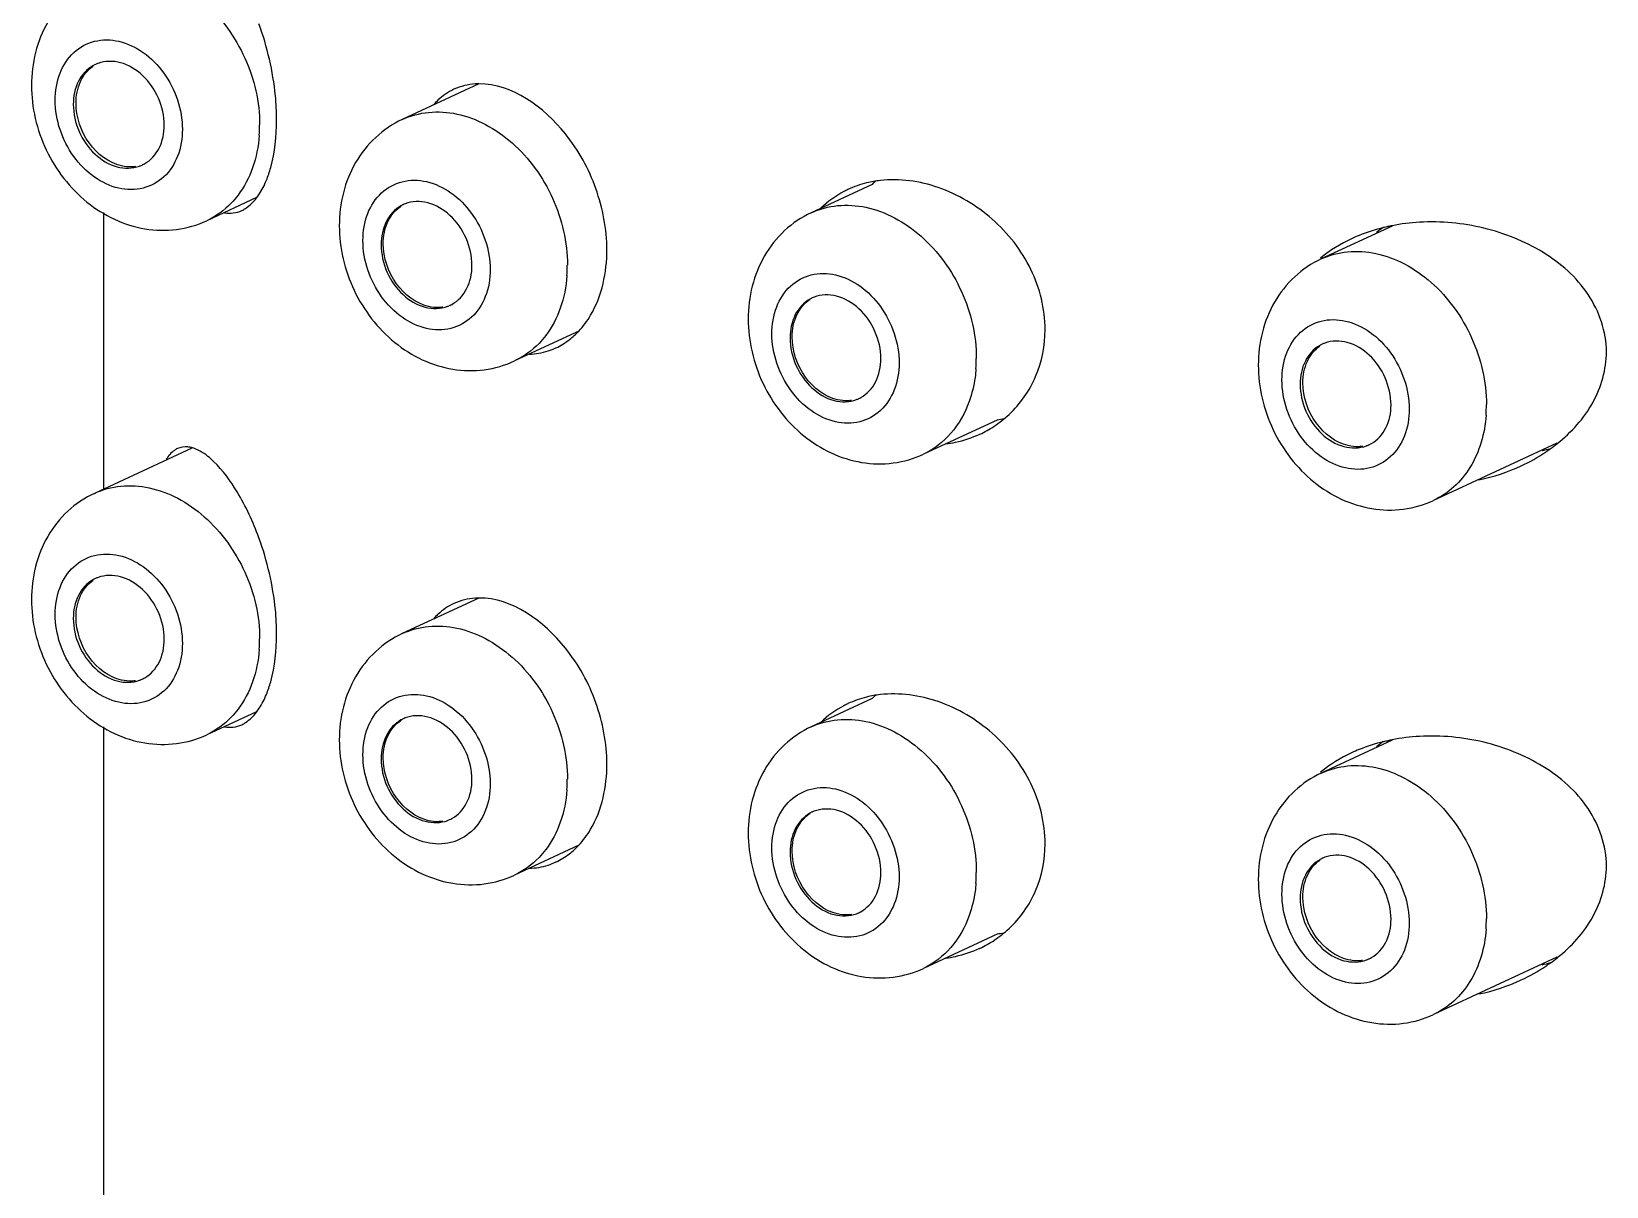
# Model space of a CAD drawing. Header units: millimetres. Extents: x 0 to 841, y 0 to 594.
# Drawn here: x 576.24 to 590.44, y 266.24 to 276.65 of the extents above; entities that cross this region are included whole.
import ezdxf

# ---------------------------------------------------------------- set-up
doc = ezdxf.new("R2010")
doc.units = ezdxf.units.MM
doc.header["$LTSCALE"] = 46.255
doc.layers.add('00_COMPONENTI', color=7, linetype='CONTINUOUS')

msp = doc.modelspace()

# ---------------------------------------------------------------- linework, layer by layer
at = {"layer": '00_COMPONENTI', "color": 7, "linetype": 'Continuous'}
for p, q in [((580.275, 276.18), (579.584, 275.859)), ((578.27, 275.155), (577.822, 274.947)), ((583.82, 275.274), (583.27, 275.019)), ((576.895, 272.53), (576.895, 275.02)), ((588.507, 274.899), (587.868, 274.602)), ((581.175, 273.952), (580.596, 273.683)), ((584.952, 273.154), (584.282, 272.842)), ((577.687, 272.898), (576.81, 272.49)), ((589.992, 272.943), (588.88, 272.426)), ((580.275, 271.547), (579.584, 271.226)), ((583.82, 270.641), (583.27, 270.386)), ((578.27, 270.522), (577.822, 270.314)), ((576.895, 152.35), (576.895, 270.387)), ((588.507, 270.266), (587.868, 269.969)), ((581.175, 269.319), (580.596, 269.05)), ((584.952, 268.521), (584.282, 268.209)), ((589.992, 268.31), (588.88, 267.793))]:
    msp.add_line(p, q, dxfattribs=at)
for centre, radius, start, end in [((576.945, 276.082), 0.301, 117.7027, 119.8159), ((576.944, 276.084), 0.299, 114.9572, 117.7029), ((576.944, 276.085), 0.298, 109.9379, 114.9502), ((580.28, 275.591), 0.589, 90.4786, 93.501), ((580.329, 275.585), 0.616, 133.3532, 138.8475), ((577.114, 275.72), 0.299, 290.0984, 291.9312), ((577.114, 275.718), 0.297, 291.9324, 294.955), ((577.114, 275.719), 0.298, 294.9559, 296.494), ((577.113, 275.721), 0.3, 296.4969, 300.0023), ((584.006, 274.322), 0.994, 96.482, 103.7043), ((584.432, 274.648), 0.876, 131.6273, 134.381), ((583.97, 274.434), 0.875, 117.5508, 134.3926), ((583.975, 274.423), 0.887, 114.9343, 117.5161), ((579.719, 274.819), 0.3, 117.0299, 119.1761), ((579.718, 274.82), 0.299, 114.9563, 117.0295), ((579.718, 274.821), 0.298, 111.106, 114.9535), ((589.189, 273.859), 1.279, 126.5389, 129.9568), ((588.834, 273.233), 1.7, 102.3942, 103.7474), ((588.84, 273.206), 1.728, 101.1425, 102.3944), ((588.857, 273.111), 1.825, 93.2234, 101.0825), ((588.766, 273.441), 1.482, 112.0209, 114.929), ((579.888, 274.454), 0.298, 290.7433, 293.2392), ((579.889, 274.454), 0.297, 293.2416, 294.9558), ((579.888, 274.455), 0.299, 294.9592, 298.8315), ((583.405, 273.978), 0.3, 117.0299, 119.1761), ((583.405, 273.98), 0.299, 114.9563, 117.0295), ((583.404, 273.981), 0.298, 111.106, 114.9535), ((580.712, 274.355), 0.611, 271.6099, 287.7987), ((580.711, 274.356), 0.612, 287.8915, 294.9469), ((588.004, 273.562), 0.301, 117.7027, 119.8159), ((588.003, 273.563), 0.299, 114.9572, 117.7029), ((588.002, 273.564), 0.298, 109.9379, 114.9502), ((583.574, 273.614), 0.298, 290.7433, 293.2392), ((583.575, 273.613), 0.297, 293.2416, 294.9558), ((583.574, 273.615), 0.299, 294.9592, 298.8315), ((584.365, 273.94), 1.01, 303.24, 312.9934), ((584.814, 274.22), 1.075, 277.0659, 280.4999), ((584.355, 273.963), 1.035, 282.0519, 294.8899), ((584.362, 273.945), 1.017, 294.9355, 303.2231), ((584.351, 273.98), 1.053, 277.1486, 282.0514), ((588.172, 273.199), 0.299, 290.0984, 291.9312), ((588.173, 273.197), 0.297, 291.9324, 294.955), ((588.172, 273.198), 0.298, 294.9559, 296.494), ((588.171, 273.2), 0.3, 296.4969, 300.0023), ((589.435, 274.779), 1.95, 282.5397, 284.9306), ((589.026, 274.158), 1.558, 303.7321, 305.5823), ((589.055, 274.118), 1.509, 305.5761, 308.6022), ((588.976, 274.237), 1.652, 294.8773, 303.6652), ((576.945, 271.449), 0.301, 117.7027, 119.8159), ((576.944, 271.451), 0.299, 114.9572, 117.7029), ((576.944, 271.452), 0.298, 109.9379, 114.9502), ((580.28, 270.958), 0.589, 90.4786, 93.501), ((580.329, 270.952), 0.616, 133.3532, 138.8475), ((577.114, 271.086), 0.299, 290.0984, 291.9312), ((577.114, 271.085), 0.297, 291.9324, 294.955), ((577.114, 271.086), 0.298, 294.9559, 296.494), ((577.113, 271.088), 0.3, 296.4969, 300.0023), ((584.006, 269.689), 0.994, 96.482, 103.7043), ((584.432, 270.015), 0.876, 131.6273, 134.381), ((579.718, 270.187), 0.299, 114.9563, 117.0295), ((579.718, 270.188), 0.298, 111.106, 114.9535), ((583.97, 269.801), 0.875, 117.5508, 134.3926), ((583.975, 269.79), 0.887, 114.9343, 117.5161), ((579.719, 270.186), 0.3, 117.0299, 119.1761), ((588.766, 268.808), 1.482, 112.0209, 114.929), ((589.189, 269.226), 1.279, 126.5389, 129.9568), ((588.834, 268.6), 1.7, 102.3942, 103.7474), ((588.84, 268.573), 1.728, 101.1425, 102.3944), ((588.857, 268.478), 1.825, 93.2234, 101.0825), ((583.405, 269.345), 0.3, 117.0299, 119.1761), ((583.405, 269.347), 0.299, 114.9563, 117.0295), ((583.404, 269.348), 0.298, 111.106, 114.9535), ((579.888, 269.821), 0.298, 290.7433, 293.2392), ((579.889, 269.821), 0.297, 293.2416, 294.9558), ((579.888, 269.822), 0.299, 294.9592, 298.8315), ((588.004, 268.928), 0.301, 117.7027, 119.8159), ((588.003, 268.93), 0.299, 114.9572, 117.7029), ((588.002, 268.931), 0.298, 109.9379, 114.9502), ((580.712, 269.722), 0.611, 271.6099, 287.7987), ((580.711, 269.723), 0.612, 287.8915, 294.9469), ((583.574, 268.981), 0.298, 290.7433, 293.2392), ((583.575, 268.98), 0.297, 293.2416, 294.9558), ((583.574, 268.982), 0.299, 294.9592, 298.8315), ((584.365, 269.307), 1.01, 303.24, 312.9934), ((584.814, 269.587), 1.075, 277.0659, 280.4999), ((584.355, 269.33), 1.035, 282.0519, 294.8899), ((584.362, 269.312), 1.017, 294.9355, 303.2231), ((584.351, 269.347), 1.053, 277.1486, 282.0514), ((588.172, 268.566), 0.299, 290.0984, 291.9312), ((588.173, 268.564), 0.297, 291.9324, 294.955), ((588.172, 268.565), 0.298, 294.9559, 296.494), ((588.171, 268.567), 0.3, 296.4969, 300.0023), ((588.976, 269.604), 1.652, 294.8773, 303.6652), ((589.435, 270.146), 1.95, 282.5397, 284.9306), ((589.026, 269.525), 1.558, 303.7321, 305.5823), ((589.055, 269.485), 1.509, 305.5761, 308.6022)]:
    msp.add_arc(centre, radius, start, end, dxfattribs=at)
at = {"layer": '00_COMPONENTI', "color": 9, "linetype": 'Continuous'}
for centre in [(577.022, 275.811), (579.796, 274.546), (583.483, 273.706), (588.081, 273.29), (577.022, 271.178), (579.796, 269.913), (583.483, 269.073), (588.081, 268.657)]:
    msp.add_arc(centre, 1.276, 355.7605, 0.018, dxfattribs=at)
for points, knots in [([(576.81, 277.123), (576.884, 277.158), (577.05, 277.202), (577.312, 277.184), (577.571, 277.086), (577.897, 276.857), (578.202, 276.431), (578.299, 276.017), (578.299, 275.811)], [0, 0, 0, 0, 0.10682, 0.218173, 0.336948, 0.463716, 0.73221, 1, 1, 1, 1]), ([(576.456, 276.032), (576.456, 276.115), (576.481, 276.274), (576.607, 276.473), (576.808, 276.583), (577.041, 276.578), (577.263, 276.471), (577.509, 276.221), (577.602, 275.949), (577.602, 275.771)], [0, 0, 0, 0, 0.127449, 0.2429, 0.352014, 0.465114, 0.589492, 0.725037, 1, 1, 1, 1]), ([(577.602, 275.771), (577.602, 275.689), (577.577, 275.529), (577.451, 275.331), (577.25, 275.221), (577.017, 275.225), (576.795, 275.333), (576.549, 275.582), (576.456, 275.855), (576.456, 276.032)], [0, 0, 0, 0, 0.127449, 0.2429, 0.352014, 0.465114, 0.589492, 0.725037, 1, 1, 1, 1]), ([(579.584, 275.859), (579.658, 275.893), (579.824, 275.938), (580.086, 275.92), (580.345, 275.822), (580.671, 275.593), (580.977, 275.167), (581.073, 274.752), (581.073, 274.547)], [0, 0, 0, 0, 0.10682, 0.218173, 0.336948, 0.463716, 0.73221, 1, 1, 1, 1]), ([(578.295, 275.716), (578.288, 275.617), (578.25, 275.426), (578.16, 275.252), (578.104, 275.178)], [0, 0, 0, 0, 0.517694, 1, 1, 1, 1]), ([(579.23, 274.768), (579.23, 274.851), (579.255, 275.01), (579.382, 275.208), (579.582, 275.318), (579.815, 275.314), (580.037, 275.206), (580.283, 274.957), (580.377, 274.685), (580.377, 274.507)], [0, 0, 0, 0, 0.127449, 0.2429, 0.352014, 0.465114, 0.589492, 0.725037, 1, 1, 1, 1]), ([(578.104, 275.178), (578.085, 275.153), (578.006, 275.059), (577.904, 274.985), (577.822, 274.947)], [0, 0, 0, 0, 0.256045, 1, 1, 1, 1]), ([(583.27, 275.019), (583.345, 275.053), (583.51, 275.097), (583.772, 275.079), (584.032, 274.981), (584.357, 274.752), (584.663, 274.326), (584.759, 273.912), (584.759, 273.706)], [0, 0, 0, 0, 0.10682, 0.218173, 0.336948, 0.463716, 0.73221, 1, 1, 1, 1]), ([(580.377, 274.507), (580.377, 274.424), (580.351, 274.265), (580.225, 274.066), (580.024, 273.957), (579.792, 273.961), (579.569, 274.069), (579.323, 274.318), (579.23, 274.59), (579.23, 274.768)], [0, 0, 0, 0, 0.127449, 0.2429, 0.352014, 0.465114, 0.589492, 0.725037, 1, 1, 1, 1]), ([(587.868, 274.602), (587.943, 274.637), (588.108, 274.681), (588.37, 274.663), (588.63, 274.565), (588.955, 274.336), (589.261, 273.91), (589.357, 273.496), (589.357, 273.29)], [0, 0, 0, 0, 0.10682, 0.218173, 0.336948, 0.463716, 0.73221, 1, 1, 1, 1]), ([(581.069, 274.452), (581.062, 274.353), (581.025, 274.161), (580.934, 273.987), (580.878, 273.913)], [0, 0, 0, 0, 0.517694, 1, 1, 1, 1]), ([(582.916, 273.928), (582.916, 274.01), (582.941, 274.169), (583.068, 274.368), (583.268, 274.478), (583.501, 274.474), (583.724, 274.366), (583.969, 274.117), (584.063, 273.844), (584.063, 273.666)], [0, 0, 0, 0, 0.127449, 0.2429, 0.352014, 0.465114, 0.589492, 0.725037, 1, 1, 1, 1]), ([(587.514, 273.512), (587.514, 273.594), (587.539, 273.753), (587.666, 273.952), (587.866, 274.062), (588.099, 274.057), (588.322, 273.95), (588.567, 273.7), (588.661, 273.428), (588.661, 273.25)], [0, 0, 0, 0, 0.127449, 0.2429, 0.352014, 0.465114, 0.589492, 0.725037, 1, 1, 1, 1]), ([(580.878, 273.913), (580.859, 273.888), (580.78, 273.795), (580.678, 273.721), (580.596, 273.683)], [0, 0, 0, 0, 0.256045, 1, 1, 1, 1]), ([(584.063, 273.666), (584.063, 273.584), (584.037, 273.425), (583.911, 273.226), (583.711, 273.116), (583.478, 273.12), (583.255, 273.228), (583.01, 273.478), (582.916, 273.75), (582.916, 273.928)], [0, 0, 0, 0, 0.127449, 0.2429, 0.352014, 0.465114, 0.589492, 0.725037, 1, 1, 1, 1]), ([(584.756, 273.612), (584.754, 273.586), (584.743, 273.487), (584.72, 273.389), (584.695, 273.319)], [0, 0, 0, 0, 0.256127, 1, 1, 1, 1]), ([(588.661, 273.25), (588.661, 273.168), (588.636, 273.009), (588.509, 272.81), (588.309, 272.7), (588.076, 272.704), (587.853, 272.812), (587.608, 273.061), (587.514, 273.334), (587.514, 273.512)], [0, 0, 0, 0, 0.127449, 0.2429, 0.352014, 0.465114, 0.589492, 0.725037, 1, 1, 1, 1]), ([(584.695, 273.319), (584.658, 273.215), (584.552, 273.022), (584.376, 272.886), (584.282, 272.842)], [0, 0, 0, 0, 0.515584, 1, 1, 1, 1]), ([(589.354, 273.195), (589.342, 273.031), (589.274, 272.788), (589.073, 272.542), (588.947, 272.457), (588.88, 272.426)], [0, 0, 0, 0, 0.523957, 0.766012, 1, 1, 1, 1]), ([(576.81, 272.49), (576.884, 272.525), (577.05, 272.569), (577.312, 272.551), (577.571, 272.453), (577.897, 272.224), (578.202, 271.798), (578.299, 271.384), (578.299, 271.178)], [0, 0, 0, 0, 0.10682, 0.218173, 0.336948, 0.463716, 0.73221, 1, 1, 1, 1]), ([(576.456, 271.399), (576.456, 271.482), (576.481, 271.641), (576.607, 271.84), (576.808, 271.95), (577.041, 271.945), (577.263, 271.837), (577.509, 271.588), (577.602, 271.316), (577.602, 271.138)], [0, 0, 0, 0, 0.127449, 0.2429, 0.352014, 0.465114, 0.589492, 0.725037, 1, 1, 1, 1]), ([(577.602, 271.138), (577.602, 271.056), (577.577, 270.896), (577.451, 270.698), (577.25, 270.588), (577.017, 270.592), (576.795, 270.7), (576.549, 270.949), (576.456, 271.222), (576.456, 271.399)], [0, 0, 0, 0, 0.127449, 0.2429, 0.352014, 0.465114, 0.589492, 0.725037, 1, 1, 1, 1]), ([(579.584, 271.226), (579.658, 271.26), (579.824, 271.305), (580.086, 271.287), (580.345, 271.189), (580.671, 270.96), (580.977, 270.534), (581.073, 270.119), (581.073, 269.914)], [0, 0, 0, 0, 0.10682, 0.218173, 0.336948, 0.463716, 0.73221, 1, 1, 1, 1]), ([(578.295, 271.083), (578.288, 270.984), (578.25, 270.793), (578.16, 270.619), (578.104, 270.545)], [0, 0, 0, 0, 0.517694, 1, 1, 1, 1]), ([(579.23, 270.135), (579.23, 270.218), (579.255, 270.377), (579.382, 270.575), (579.582, 270.685), (579.815, 270.681), (580.037, 270.573), (580.283, 270.324), (580.377, 270.051), (580.377, 269.874)], [0, 0, 0, 0, 0.127449, 0.2429, 0.352014, 0.465114, 0.589492, 0.725037, 1, 1, 1, 1]), ([(578.104, 270.545), (578.085, 270.52), (578.006, 270.426), (577.904, 270.352), (577.822, 270.314)], [0, 0, 0, 0, 0.256045, 1, 1, 1, 1]), ([(583.27, 270.386), (583.345, 270.42), (583.51, 270.464), (583.772, 270.446), (584.032, 270.348), (584.357, 270.119), (584.663, 269.693), (584.759, 269.279), (584.759, 269.073)], [0, 0, 0, 0, 0.10682, 0.218173, 0.336948, 0.463716, 0.73221, 1, 1, 1, 1]), ([(580.377, 269.874), (580.377, 269.791), (580.351, 269.632), (580.225, 269.433), (580.024, 269.324), (579.792, 269.328), (579.569, 269.436), (579.323, 269.685), (579.23, 269.957), (579.23, 270.135)], [0, 0, 0, 0, 0.127449, 0.2429, 0.352014, 0.465114, 0.589492, 0.725037, 1, 1, 1, 1]), ([(587.868, 269.969), (587.943, 270.004), (588.108, 270.048), (588.37, 270.03), (588.63, 269.932), (588.955, 269.703), (589.261, 269.277), (589.357, 268.863), (589.357, 268.657)], [0, 0, 0, 0, 0.10682, 0.218173, 0.336948, 0.463716, 0.73221, 1, 1, 1, 1]), ([(581.069, 269.819), (581.062, 269.719), (581.025, 269.528), (580.934, 269.354), (580.878, 269.28)], [0, 0, 0, 0, 0.517694, 1, 1, 1, 1]), ([(582.916, 269.295), (582.916, 269.377), (582.941, 269.536), (583.068, 269.735), (583.268, 269.845), (583.501, 269.841), (583.724, 269.733), (583.969, 269.483), (584.063, 269.211), (584.063, 269.033)], [0, 0, 0, 0, 0.127449, 0.2429, 0.352014, 0.465114, 0.589492, 0.725037, 1, 1, 1, 1]), ([(587.514, 268.878), (587.514, 268.961), (587.539, 269.12), (587.666, 269.319), (587.866, 269.429), (588.099, 269.424), (588.322, 269.317), (588.567, 269.067), (588.661, 268.795), (588.661, 268.617)], [0, 0, 0, 0, 0.127449, 0.2429, 0.352014, 0.465114, 0.589492, 0.725037, 1, 1, 1, 1]), ([(580.878, 269.28), (580.859, 269.255), (580.78, 269.162), (580.678, 269.088), (580.596, 269.05)], [0, 0, 0, 0, 0.256045, 1, 1, 1, 1]), ([(584.063, 269.033), (584.063, 268.951), (584.037, 268.792), (583.911, 268.593), (583.711, 268.483), (583.478, 268.487), (583.255, 268.595), (583.01, 268.845), (582.916, 269.117), (582.916, 269.295)], [0, 0, 0, 0, 0.127449, 0.2429, 0.352014, 0.465114, 0.589492, 0.725037, 1, 1, 1, 1]), ([(584.756, 268.979), (584.754, 268.953), (584.743, 268.854), (584.72, 268.756), (584.695, 268.686)], [0, 0, 0, 0, 0.256127, 1, 1, 1, 1]), ([(588.661, 268.617), (588.661, 268.535), (588.636, 268.375), (588.509, 268.177), (588.309, 268.067), (588.076, 268.071), (587.853, 268.179), (587.608, 268.428), (587.514, 268.701), (587.514, 268.878)], [0, 0, 0, 0, 0.127449, 0.2429, 0.352014, 0.465114, 0.589492, 0.725037, 1, 1, 1, 1]), ([(584.695, 268.686), (584.658, 268.581), (584.552, 268.389), (584.376, 268.253), (584.282, 268.209)], [0, 0, 0, 0, 0.515584, 1, 1, 1, 1]), ([(589.354, 268.562), (589.342, 268.398), (589.274, 268.155), (589.073, 267.909), (588.947, 267.824), (588.88, 267.793)], [0, 0, 0, 0, 0.523957, 0.766012, 1, 1, 1, 1])]:
    msp.add_open_spline(points, degree=3, knots=knots, dxfattribs=at)
at = {"layer": '00_COMPONENTI', "color": 7, "linetype": 'Continuous'}
for points, knots in [([(576.81, 277.123), (576.723, 277.083), (576.559, 276.973), (576.376, 276.741), (576.266, 276.464), (576.242, 276.266), (576.242, 276.166)], [0, 0, 0, 0, 0.246419, 0.494144, 0.744834, 1, 1, 1, 1]), ([(578.452, 275.854), (578.452, 275.927), (578.436, 276.222), (578.368, 276.514), (578.292, 276.722)], [0, 0, 0, 0, 0.247758, 1, 1, 1, 1]), ([(576.796, 276.343), (576.741, 276.312), (576.645, 276.204), (576.619, 276.066), (576.619, 275.995)], [0, 0, 0, 0, 0.471113, 1, 1, 1, 1]), ([(576.644, 276.007), (576.644, 276.073), (576.667, 276.201), (576.748, 276.306), (576.797, 276.34)], [0, 0, 0, 0, 0.527398, 1, 1, 1, 1]), ([(577.439, 275.808), (577.439, 275.891), (577.401, 276.059), (577.26, 276.263), (577.06, 276.388), (576.906, 276.388), (576.842, 276.365)], [0, 0, 0, 0, 0.267515, 0.536519, 0.782531, 1, 1, 1, 1]), ([(576.242, 276.166), (576.242, 275.967), (576.337, 275.566), (576.649, 275.16), (576.984, 274.949), (577.262, 274.861), (577.551, 274.854), (577.736, 274.907), (577.822, 274.947)], [0, 0, 0, 0, 0.254925, 0.509586, 0.63463, 0.75754, 0.879072, 1, 1, 1, 1]), ([(581.429, 274.684), (581.429, 274.871), (581.354, 275.25), (581.036, 275.839), (580.575, 276.183), (580.275, 276.18)], [0, 0, 0, 0, 0.276871, 0.555255, 1, 1, 1, 1]), ([(576.619, 275.995), (576.619, 275.912), (576.657, 275.744), (576.799, 275.54), (576.998, 275.415), (577.153, 275.416), (577.216, 275.439)], [0, 0, 0, 0, 0.267567, 0.536598, 0.782571, 1, 1, 1, 1]), ([(577.054, 275.441), (576.938, 275.467), (576.726, 275.632), (576.644, 275.88), (576.644, 276.007)], [0, 0, 0, 0, 0.481999, 1, 1, 1, 1]), ([(578.36, 275.311), (578.375, 275.348), (578.433, 275.523), (578.452, 275.71), (578.452, 275.854)], [0, 0, 0, 0, 0.218718, 1, 1, 1, 1]), ([(579.584, 275.859), (579.497, 275.818), (579.334, 275.708), (579.151, 275.477), (579.04, 275.2), (579.017, 275.001), (579.017, 274.901)], [0, 0, 0, 0, 0.246419, 0.494144, 0.744834, 1, 1, 1, 1]), ([(577.263, 275.461), (577.318, 275.492), (577.413, 275.6), (577.439, 275.737), (577.439, 275.808)], [0, 0, 0, 0, 0.471159, 1, 1, 1, 1]), ([(577.18, 275.435), (577.17, 275.433), (577.128, 275.429), (577.085, 275.433), (577.054, 275.441)], [0, 0, 0, 0, 0.245004, 1, 1, 1, 1]), ([(578.271, 275.152), (578.28, 275.163), (578.315, 275.212), (578.342, 275.267), (578.36, 275.311)], [0, 0, 0, 0, 0.2296, 1, 1, 1, 1]), ([(585.379, 273.966), (585.379, 274.152), (585.284, 274.532), (584.927, 274.986), (584.441, 275.276), (584.068, 275.329), (583.894, 275.309)], [0, 0, 0, 0, 0.250855, 0.509511, 0.763406, 1, 1, 1, 1]), ([(578.137, 275.038), (578.149, 275.044), (578.201, 275.073), (578.243, 275.116), (578.271, 275.152)], [0, 0, 0, 0, 0.227859, 1, 1, 1, 1]), ([(579.573, 275.081), (579.517, 275.05), (579.42, 274.942), (579.394, 274.803), (579.394, 274.731)], [0, 0, 0, 0, 0.470958, 1, 1, 1, 1]), ([(579.413, 274.74), (579.413, 274.808), (579.436, 274.939), (579.523, 275.045), (579.574, 275.079)], [0, 0, 0, 0, 0.527932, 1, 1, 1, 1]), ([(580.213, 274.544), (580.213, 274.628), (580.174, 274.796), (580.032, 275.002), (579.857, 275.107), (579.711, 275.125), (579.642, 275.111), (579.611, 275.099)], [0, 0, 0, 0, 0.267186, 0.535659, 0.780727, 0.892884, 1, 1, 1, 1]), ([(583.27, 275.019), (583.183, 274.978), (583.02, 274.868), (582.837, 274.636), (582.726, 274.359), (582.703, 274.161), (582.703, 274.061)], [0, 0, 0, 0, 0.246419, 0.494144, 0.744834, 1, 1, 1, 1]), ([(579.017, 274.901), (579.017, 274.703), (579.111, 274.301), (579.424, 273.896), (579.758, 273.684), (580.036, 273.596), (580.325, 273.59), (580.51, 273.643), (580.596, 273.683)], [0, 0, 0, 0, 0.254925, 0.509586, 0.63463, 0.75754, 0.879072, 1, 1, 1, 1]), ([(590.439, 273.765), (590.439, 273.946), (590.31, 274.318), (589.876, 274.693), (589.338, 274.908), (588.948, 274.944), (588.754, 274.933)], [0, 0, 0, 0, 0.240645, 0.488051, 0.742637, 1, 1, 1, 1]), ([(579.394, 274.731), (579.394, 274.647), (579.432, 274.479), (579.574, 274.274), (579.775, 274.15), (579.931, 274.152), (579.994, 274.176)], [0, 0, 0, 0, 0.267781, 0.536916, 0.782731, 1, 1, 1, 1]), ([(579.822, 274.173), (579.707, 274.2), (579.495, 274.365), (579.413, 274.613), (579.413, 274.74)], [0, 0, 0, 0, 0.481999, 1, 1, 1, 1]), ([(581.175, 273.952), (581.216, 273.996), (581.373, 274.208), (581.429, 274.482), (581.429, 274.684)], [0, 0, 0, 0, 0.229204, 1, 1, 1, 1]), ([(587.868, 274.602), (587.781, 274.562), (587.618, 274.452), (587.435, 274.22), (587.324, 273.943), (587.301, 273.745), (587.301, 273.645)], [0, 0, 0, 0, 0.246419, 0.494144, 0.744834, 1, 1, 1, 1]), ([(580.032, 274.193), (580.088, 274.224), (580.186, 274.332), (580.213, 274.472), (580.213, 274.544)], [0, 0, 0, 0, 0.470877, 1, 1, 1, 1]), ([(579.949, 274.168), (579.938, 274.166), (579.896, 274.162), (579.853, 274.166), (579.822, 274.173)], [0, 0, 0, 0, 0.245004, 1, 1, 1, 1]), ([(583.259, 274.24), (583.203, 274.209), (583.106, 274.101), (583.08, 273.962), (583.08, 273.89)], [0, 0, 0, 0, 0.470958, 1, 1, 1, 1]), ([(583.099, 273.899), (583.099, 273.967), (583.122, 274.099), (583.209, 274.205), (583.26, 274.238)], [0, 0, 0, 0, 0.527932, 1, 1, 1, 1]), ([(583.899, 273.704), (583.899, 273.787), (583.86, 273.956), (583.718, 274.161), (583.543, 274.267), (583.397, 274.284), (583.328, 274.27), (583.297, 274.258)], [0, 0, 0, 0, 0.267186, 0.535659, 0.780727, 0.892884, 1, 1, 1, 1]), ([(582.703, 274.061), (582.703, 273.862), (582.797, 273.461), (583.11, 273.055), (583.444, 272.844), (583.722, 272.756), (584.011, 272.749), (584.197, 272.803), (584.282, 272.842)], [0, 0, 0, 0, 0.254925, 0.509586, 0.63463, 0.75754, 0.879072, 1, 1, 1, 1]), ([(583.08, 273.89), (583.08, 273.807), (583.118, 273.639), (583.26, 273.434), (583.461, 273.31), (583.617, 273.311), (583.68, 273.335)], [0, 0, 0, 0, 0.267781, 0.536916, 0.782731, 1, 1, 1, 1]), ([(583.508, 273.333), (583.393, 273.359), (583.181, 273.524), (583.099, 273.772), (583.099, 273.899)], [0, 0, 0, 0, 0.481999, 1, 1, 1, 1]), ([(585.054, 273.201), (585.156, 273.296), (585.324, 273.535), (585.379, 273.822), (585.379, 273.966)], [0, 0, 0, 0, 0.491603, 1, 1, 1, 1]), ([(588.497, 273.287), (588.497, 273.37), (588.459, 273.538), (588.318, 273.742), (588.119, 273.867), (587.964, 273.867), (587.901, 273.844)], [0, 0, 0, 0, 0.267515, 0.536519, 0.782531, 1, 1, 1, 1]), ([(587.854, 273.822), (587.799, 273.791), (587.704, 273.683), (587.678, 273.545), (587.678, 273.474)], [0, 0, 0, 0, 0.471113, 1, 1, 1, 1]), ([(587.703, 273.486), (587.703, 273.552), (587.725, 273.68), (587.807, 273.785), (587.856, 273.819)], [0, 0, 0, 0, 0.527398, 1, 1, 1, 1]), ([(589.996, 272.939), (590.123, 273.04), (590.345, 273.283), (590.439, 273.607), (590.439, 273.765)], [0, 0, 0, 0, 0.506653, 1, 1, 1, 1]), ([(583.718, 273.353), (583.774, 273.384), (583.872, 273.492), (583.899, 273.632), (583.899, 273.704)], [0, 0, 0, 0, 0.470877, 1, 1, 1, 1]), ([(587.301, 273.645), (587.301, 273.446), (587.395, 273.045), (587.708, 272.639), (588.042, 272.428), (588.321, 272.34), (588.61, 272.333), (588.795, 272.386), (588.88, 272.426)], [0, 0, 0, 0, 0.254925, 0.509586, 0.63463, 0.75754, 0.879072, 1, 1, 1, 1]), ([(587.678, 273.474), (587.678, 273.391), (587.716, 273.223), (587.857, 273.019), (588.057, 272.894), (588.212, 272.895), (588.275, 272.918)], [0, 0, 0, 0, 0.267567, 0.536598, 0.782571, 1, 1, 1, 1]), ([(588.112, 272.92), (587.997, 272.946), (587.785, 273.111), (587.703, 273.359), (587.703, 273.486)], [0, 0, 0, 0, 0.481999, 1, 1, 1, 1]), ([(583.635, 273.327), (583.625, 273.326), (583.582, 273.322), (583.54, 273.326), (583.508, 273.333)], [0, 0, 0, 0, 0.245004, 1, 1, 1, 1]), ([(588.322, 272.94), (588.377, 272.971), (588.471, 273.079), (588.497, 273.216), (588.497, 273.287)], [0, 0, 0, 0, 0.471159, 1, 1, 1, 1]), ([(577.558, 272.893), (577.548, 272.889), (577.508, 272.865), (577.476, 272.828), (577.457, 272.797)], [0, 0, 0, 0, 0.224998, 1, 1, 1, 1]), ([(577.686, 272.902), (577.674, 272.905), (577.632, 272.913), (577.587, 272.907), (577.558, 272.893)], [0, 0, 0, 0, 0.265737, 1, 1, 1, 1]), ([(577.884, 272.778), (577.868, 272.794), (577.809, 272.845), (577.739, 272.888), (577.686, 272.902)], [0, 0, 0, 0, 0.293209, 1, 1, 1, 1]), ([(588.239, 272.914), (588.229, 272.912), (588.186, 272.908), (588.143, 272.912), (588.112, 272.92)], [0, 0, 0, 0, 0.245004, 1, 1, 1, 1]), ([(578.292, 272.089), (578.239, 272.233), (578.127, 272.477), (577.968, 272.697), (577.884, 272.778)], [0, 0, 0, 0, 0.568411, 1, 1, 1, 1]), ([(576.81, 272.49), (576.723, 272.45), (576.559, 272.34), (576.376, 272.108), (576.266, 271.831), (576.242, 271.632), (576.242, 271.533)], [0, 0, 0, 0, 0.246419, 0.494144, 0.744834, 1, 1, 1, 1]), ([(578.452, 271.221), (578.452, 271.294), (578.436, 271.589), (578.368, 271.881), (578.292, 272.089)], [0, 0, 0, 0, 0.247758, 1, 1, 1, 1]), ([(577.439, 271.175), (577.439, 271.258), (577.401, 271.426), (577.26, 271.63), (577.06, 271.755), (576.906, 271.755), (576.842, 271.732)], [0, 0, 0, 0, 0.267515, 0.536519, 0.782531, 1, 1, 1, 1]), ([(576.796, 271.71), (576.741, 271.679), (576.645, 271.571), (576.619, 271.433), (576.619, 271.362)], [0, 0, 0, 0, 0.471113, 1, 1, 1, 1]), ([(576.644, 271.374), (576.644, 271.44), (576.667, 271.568), (576.748, 271.673), (576.797, 271.707)], [0, 0, 0, 0, 0.527398, 1, 1, 1, 1]), ([(576.242, 271.533), (576.242, 271.334), (576.337, 270.933), (576.649, 270.527), (576.984, 270.315), (577.262, 270.228), (577.551, 270.221), (577.736, 270.274), (577.822, 270.314)], [0, 0, 0, 0, 0.254925, 0.509586, 0.63463, 0.75754, 0.879072, 1, 1, 1, 1]), ([(581.429, 270.051), (581.429, 270.238), (581.354, 270.617), (581.036, 271.206), (580.575, 271.55), (580.275, 271.547)], [0, 0, 0, 0, 0.276871, 0.555255, 1, 1, 1, 1]), ([(576.619, 271.362), (576.619, 271.279), (576.657, 271.111), (576.799, 270.907), (576.998, 270.782), (577.153, 270.782), (577.216, 270.806)], [0, 0, 0, 0, 0.267567, 0.536598, 0.782571, 1, 1, 1, 1]), ([(577.054, 270.807), (576.938, 270.834), (576.726, 270.999), (576.644, 271.247), (576.644, 271.374)], [0, 0, 0, 0, 0.481999, 1, 1, 1, 1]), ([(577.263, 270.828), (577.318, 270.859), (577.413, 270.967), (577.439, 271.104), (577.439, 271.175)], [0, 0, 0, 0, 0.471159, 1, 1, 1, 1]), ([(578.36, 270.678), (578.375, 270.715), (578.433, 270.89), (578.452, 271.077), (578.452, 271.221)], [0, 0, 0, 0, 0.218718, 1, 1, 1, 1]), ([(579.584, 271.226), (579.497, 271.185), (579.334, 271.075), (579.151, 270.843), (579.04, 270.567), (579.017, 270.368), (579.017, 270.268)], [0, 0, 0, 0, 0.246419, 0.494144, 0.744834, 1, 1, 1, 1]), ([(577.18, 270.802), (577.17, 270.8), (577.128, 270.796), (577.085, 270.8), (577.054, 270.807)], [0, 0, 0, 0, 0.245004, 1, 1, 1, 1]), ([(578.271, 270.519), (578.28, 270.53), (578.315, 270.579), (578.342, 270.634), (578.36, 270.678)], [0, 0, 0, 0, 0.2296, 1, 1, 1, 1]), ([(585.379, 269.333), (585.379, 269.519), (585.284, 269.899), (584.927, 270.353), (584.441, 270.643), (584.068, 270.696), (583.894, 270.676)], [0, 0, 0, 0, 0.250855, 0.509511, 0.763406, 1, 1, 1, 1]), ([(578.137, 270.405), (578.149, 270.411), (578.201, 270.44), (578.243, 270.483), (578.271, 270.519)], [0, 0, 0, 0, 0.227859, 1, 1, 1, 1]), ([(580.213, 269.911), (580.213, 269.995), (580.174, 270.163), (580.032, 270.369), (579.857, 270.474), (579.711, 270.491), (579.642, 270.478), (579.611, 270.466)], [0, 0, 0, 0, 0.267186, 0.535659, 0.780727, 0.892884, 1, 1, 1, 1]), ([(579.573, 270.448), (579.517, 270.417), (579.42, 270.309), (579.394, 270.17), (579.394, 270.098)], [0, 0, 0, 0, 0.470958, 1, 1, 1, 1]), ([(579.413, 270.107), (579.413, 270.175), (579.436, 270.306), (579.523, 270.412), (579.574, 270.446)], [0, 0, 0, 0, 0.527932, 1, 1, 1, 1]), ([(583.27, 270.386), (583.183, 270.345), (583.02, 270.235), (582.837, 270.003), (582.726, 269.726), (582.703, 269.528), (582.703, 269.428)], [0, 0, 0, 0, 0.246419, 0.494144, 0.744834, 1, 1, 1, 1]), ([(579.017, 270.268), (579.017, 270.07), (579.111, 269.668), (579.424, 269.263), (579.758, 269.051), (580.036, 268.963), (580.325, 268.956), (580.51, 269.01), (580.596, 269.05)], [0, 0, 0, 0, 0.254925, 0.509586, 0.63463, 0.75754, 0.879072, 1, 1, 1, 1]), ([(590.439, 269.132), (590.439, 269.313), (590.31, 269.685), (589.876, 270.06), (589.338, 270.275), (588.948, 270.311), (588.754, 270.3)], [0, 0, 0, 0, 0.240645, 0.488051, 0.742637, 1, 1, 1, 1]), ([(579.394, 270.098), (579.394, 270.014), (579.432, 269.846), (579.574, 269.641), (579.775, 269.517), (579.931, 269.519), (579.994, 269.542)], [0, 0, 0, 0, 0.267781, 0.536916, 0.782731, 1, 1, 1, 1]), ([(579.822, 269.54), (579.707, 269.567), (579.495, 269.732), (579.413, 269.98), (579.413, 270.107)], [0, 0, 0, 0, 0.481999, 1, 1, 1, 1]), ([(581.175, 269.319), (581.216, 269.363), (581.373, 269.575), (581.429, 269.849), (581.429, 270.051)], [0, 0, 0, 0, 0.229204, 1, 1, 1, 1]), ([(580.032, 269.56), (580.088, 269.591), (580.186, 269.699), (580.213, 269.839), (580.213, 269.911)], [0, 0, 0, 0, 0.470877, 1, 1, 1, 1]), ([(587.868, 269.969), (587.781, 269.929), (587.618, 269.819), (587.435, 269.587), (587.324, 269.31), (587.301, 269.112), (587.301, 269.012)], [0, 0, 0, 0, 0.246419, 0.494144, 0.744834, 1, 1, 1, 1]), ([(583.259, 269.607), (583.203, 269.576), (583.106, 269.468), (583.08, 269.329), (583.08, 269.257)], [0, 0, 0, 0, 0.470958, 1, 1, 1, 1]), ([(583.099, 269.266), (583.099, 269.334), (583.122, 269.466), (583.209, 269.572), (583.26, 269.605)], [0, 0, 0, 0, 0.527932, 1, 1, 1, 1]), ([(583.899, 269.071), (583.899, 269.154), (583.86, 269.323), (583.718, 269.528), (583.543, 269.634), (583.397, 269.651), (583.328, 269.637), (583.297, 269.625)], [0, 0, 0, 0, 0.267186, 0.535659, 0.780727, 0.892884, 1, 1, 1, 1]), ([(579.949, 269.535), (579.938, 269.533), (579.896, 269.529), (579.853, 269.533), (579.822, 269.54)], [0, 0, 0, 0, 0.245004, 1, 1, 1, 1]), ([(582.703, 269.428), (582.703, 269.229), (582.797, 268.828), (583.11, 268.422), (583.444, 268.211), (583.722, 268.123), (584.011, 268.116), (584.197, 268.169), (584.282, 268.209)], [0, 0, 0, 0, 0.254925, 0.509586, 0.63463, 0.75754, 0.879072, 1, 1, 1, 1]), ([(585.054, 268.568), (585.156, 268.663), (585.324, 268.902), (585.379, 269.189), (585.379, 269.333)], [0, 0, 0, 0, 0.491603, 1, 1, 1, 1]), ([(583.08, 269.257), (583.08, 269.174), (583.118, 269.006), (583.26, 268.801), (583.461, 268.676), (583.617, 268.678), (583.68, 268.702)], [0, 0, 0, 0, 0.267781, 0.536916, 0.782731, 1, 1, 1, 1]), ([(583.508, 268.7), (583.393, 268.726), (583.181, 268.891), (583.099, 269.139), (583.099, 269.266)], [0, 0, 0, 0, 0.481999, 1, 1, 1, 1]), ([(587.854, 269.189), (587.799, 269.158), (587.704, 269.05), (587.678, 268.912), (587.678, 268.841)], [0, 0, 0, 0, 0.471113, 1, 1, 1, 1]), ([(587.703, 268.853), (587.703, 268.919), (587.725, 269.047), (587.807, 269.152), (587.856, 269.186)], [0, 0, 0, 0, 0.527398, 1, 1, 1, 1]), ([(588.497, 268.654), (588.497, 268.737), (588.459, 268.905), (588.318, 269.109), (588.119, 269.234), (587.964, 269.234), (587.901, 269.211)], [0, 0, 0, 0, 0.267515, 0.536519, 0.782531, 1, 1, 1, 1]), ([(583.718, 268.72), (583.774, 268.751), (583.872, 268.859), (583.899, 268.998), (583.899, 269.071)], [0, 0, 0, 0, 0.470877, 1, 1, 1, 1]), ([(589.996, 268.306), (590.123, 268.407), (590.345, 268.65), (590.439, 268.974), (590.439, 269.132)], [0, 0, 0, 0, 0.506653, 1, 1, 1, 1]), ([(587.301, 269.012), (587.301, 268.813), (587.395, 268.412), (587.708, 268.006), (588.042, 267.795), (588.321, 267.707), (588.61, 267.7), (588.795, 267.753), (588.88, 267.793)], [0, 0, 0, 0, 0.254925, 0.509586, 0.63463, 0.75754, 0.879072, 1, 1, 1, 1]), ([(587.678, 268.841), (587.678, 268.758), (587.716, 268.59), (587.857, 268.386), (588.057, 268.261), (588.212, 268.262), (588.275, 268.285)], [0, 0, 0, 0, 0.267567, 0.536598, 0.782571, 1, 1, 1, 1]), ([(588.112, 268.287), (587.997, 268.313), (587.785, 268.478), (587.703, 268.726), (587.703, 268.853)], [0, 0, 0, 0, 0.481999, 1, 1, 1, 1]), ([(583.635, 268.694), (583.625, 268.693), (583.582, 268.689), (583.54, 268.693), (583.508, 268.7)], [0, 0, 0, 0, 0.245004, 1, 1, 1, 1]), ([(588.322, 268.307), (588.377, 268.338), (588.471, 268.446), (588.497, 268.583), (588.497, 268.654)], [0, 0, 0, 0, 0.471159, 1, 1, 1, 1]), ([(588.239, 268.281), (588.229, 268.279), (588.186, 268.275), (588.143, 268.279), (588.112, 268.287)], [0, 0, 0, 0, 0.245004, 1, 1, 1, 1])]:
    msp.add_open_spline(points, degree=3, knots=knots, dxfattribs=at)
for points in [[(580.244, 276.179), (580.177, 276.175), (580.111, 276.159), (580.05, 276.131)], [(580.05, 276.131), (579.997, 276.106), (579.948, 276.072), (579.906, 276.032)], [(583.771, 275.287), (583.713, 275.273), (583.655, 275.253), (583.601, 275.228)], [(577.983, 275.019), (578.034, 275.009), (578.09, 275.017), (578.137, 275.038)], [(588.43, 274.885), (588.355, 274.867), (588.282, 274.843), (588.211, 274.814)], [(588.142, 274.784), (588.042, 274.738), (587.947, 274.68), (587.861, 274.61)], [(580.969, 273.801), (581.013, 273.821), (581.054, 273.847), (581.092, 273.876)], [(581.092, 273.876), (581.122, 273.899), (581.149, 273.925), (581.175, 273.952)], [(589.29, 272.612), (589.421, 272.639), (589.549, 272.682), (589.67, 272.738)], [(580.05, 271.498), (579.997, 271.473), (579.948, 271.439), (579.906, 271.399)], [(580.244, 271.546), (580.177, 271.542), (580.111, 271.526), (580.05, 271.498)], [(583.771, 270.654), (583.713, 270.64), (583.655, 270.62), (583.601, 270.595)], [(577.983, 270.386), (578.034, 270.376), (578.09, 270.384), (578.137, 270.405)], [(588.43, 270.252), (588.355, 270.234), (588.282, 270.21), (588.211, 270.181)], [(588.142, 270.151), (588.042, 270.105), (587.947, 270.047), (587.861, 269.977)], [(580.969, 269.168), (581.013, 269.188), (581.054, 269.214), (581.092, 269.243)], [(581.092, 269.243), (581.122, 269.266), (581.149, 269.291), (581.175, 269.319)], [(589.29, 267.979), (589.421, 268.006), (589.549, 268.049), (589.67, 268.105)]]:
    msp.add_open_spline(points, degree=3, dxfattribs=at)

doc.saveas('drawing.dxf')
